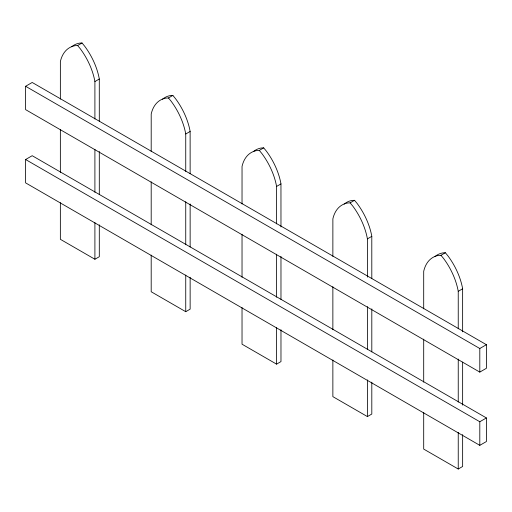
<?xml version="1.0" encoding="UTF-8"?>
<svg xmlns="http://www.w3.org/2000/svg" width="512" height="512" viewBox="0 0 512 512"><rect width="100%" height="100%" fill="white"/><g stroke="black" fill="none" stroke-linecap="round" stroke-linejoin="round"><path stroke-width="0.77" d="M60.358 99.066L60.371 61.536A48.941 28.256 60 0 1 75.014 45.69L77.632 45.517L82.035 42.976L84.646 46.17A48.941 28.256 60 0 1 99.29 78.925L99.302 121.248M25.6 86.278L32.198 82.47L486.4 344.698L486.4 368.294L479.802 372.109L25.6 109.632L25.6 86.278L479.802 348.512L486.4 344.698M94.906 119.008L94.906 81.555L99.302 79.014M25.6 159.52L32.198 155.706L486.4 417.939L486.4 441.536L479.802 445.344L25.6 182.867L25.6 159.52L479.802 421.747L486.4 417.939M151.194 151.507L151.206 113.978A48.941 28.256 60 0 1 165.85 98.131L168.467 97.958L172.864 95.418L175.482 98.611A48.941 28.256 60 0 1 190.125 131.366L190.138 173.69M185.741 171.45L185.741 133.997L190.138 131.456M242.029 203.949L242.042 166.419A48.941 28.256 60 0 1 256.685 150.573L259.302 150.4L263.699 147.859L266.317 151.053A48.941 28.256 60 0 1 280.96 183.808L280.973 226.931M60.358 202.656L60.358 239.309L94.906 259.251L99.302 256.71L99.302 224.838M276.57 223.891L276.57 186.445L280.973 183.904M332.864 256.39L332.877 218.861A48.941 28.256 60 0 1 347.52 203.014L350.131 202.848L354.534 200.307L357.152 203.494A48.941 28.256 60 0 1 371.795 236.25L371.808 278.579M151.194 255.098L151.194 291.75L185.741 311.693L190.138 309.152L190.138 277.28M367.405 277.133L367.405 238.886L371.808 236.346M423.699 308.838L423.706 271.302A48.941 28.256 60 0 1 438.355 255.456L440.966 255.29L445.37 252.749L447.981 255.936A48.941 28.256 60 0 1 462.63 288.698L462.637 331.814M242.029 307.539L242.029 344.192L276.57 364.141L280.973 361.6L280.973 329.722M458.24 328.781L458.24 291.328L462.637 288.787M332.864 359.981L332.864 396.64L367.405 416.582L371.808 414.042L371.808 382.163M423.699 412.422L423.699 449.082L458.24 469.024L462.637 466.483L462.637 434.611M82.035 42.976L79.418 43.149A48.941 28.256 60 0 0 71.654 46.771M172.864 95.418L170.253 95.59A48.941 28.256 60 0 0 162.49 99.213M263.699 147.859L261.082 148.032A48.941 28.256 60 0 0 253.325 151.654M354.534 200.307L351.917 200.474A48.941 28.256 60 0 0 344.154 204.096M445.37 252.749L442.752 252.915A48.941 28.256 60 0 0 434.989 256.544M440.966 255.29L443.584 258.477A48.941 28.256 60 0 1 458.227 291.238L458.24 291.328M350.131 202.848L352.749 206.035A48.941 28.256 60 0 1 367.392 238.79L367.405 238.886M259.302 150.4L261.914 153.594A48.941 28.256 60 0 1 276.563 186.349L276.57 186.445M168.467 97.958L171.085 101.152A48.941 28.256 60 0 1 185.728 133.907L185.741 133.997M77.632 45.517L80.25 48.71A48.941 28.256 60 0 1 94.893 81.466L94.906 81.555M479.802 348.512L479.802 372.109M479.802 421.747L479.802 445.344M462.637 362.099L462.637 405.126M458.24 359.059L458.24 402.086M458.24 432.371L458.24 469.024M423.699 339.117L423.699 382.144M371.808 308.858L371.808 351.885M367.405 306.618L367.405 349.645M367.405 379.923L367.405 416.582M332.864 286.675L332.864 329.702M280.973 256.416L280.973 299.443M276.57 254.176L276.57 297.203M276.57 327.482L276.57 364.141M242.029 234.227L242.029 277.261M190.138 203.974L190.138 247.002M185.741 201.728L185.741 244.762M185.741 275.04L185.741 311.693M151.194 181.786L151.194 224.819M99.302 151.526L99.302 194.56M94.906 149.286L94.906 192.32M94.906 222.598L94.906 259.251M60.358 129.344L60.358 172.378"/></g></svg>
